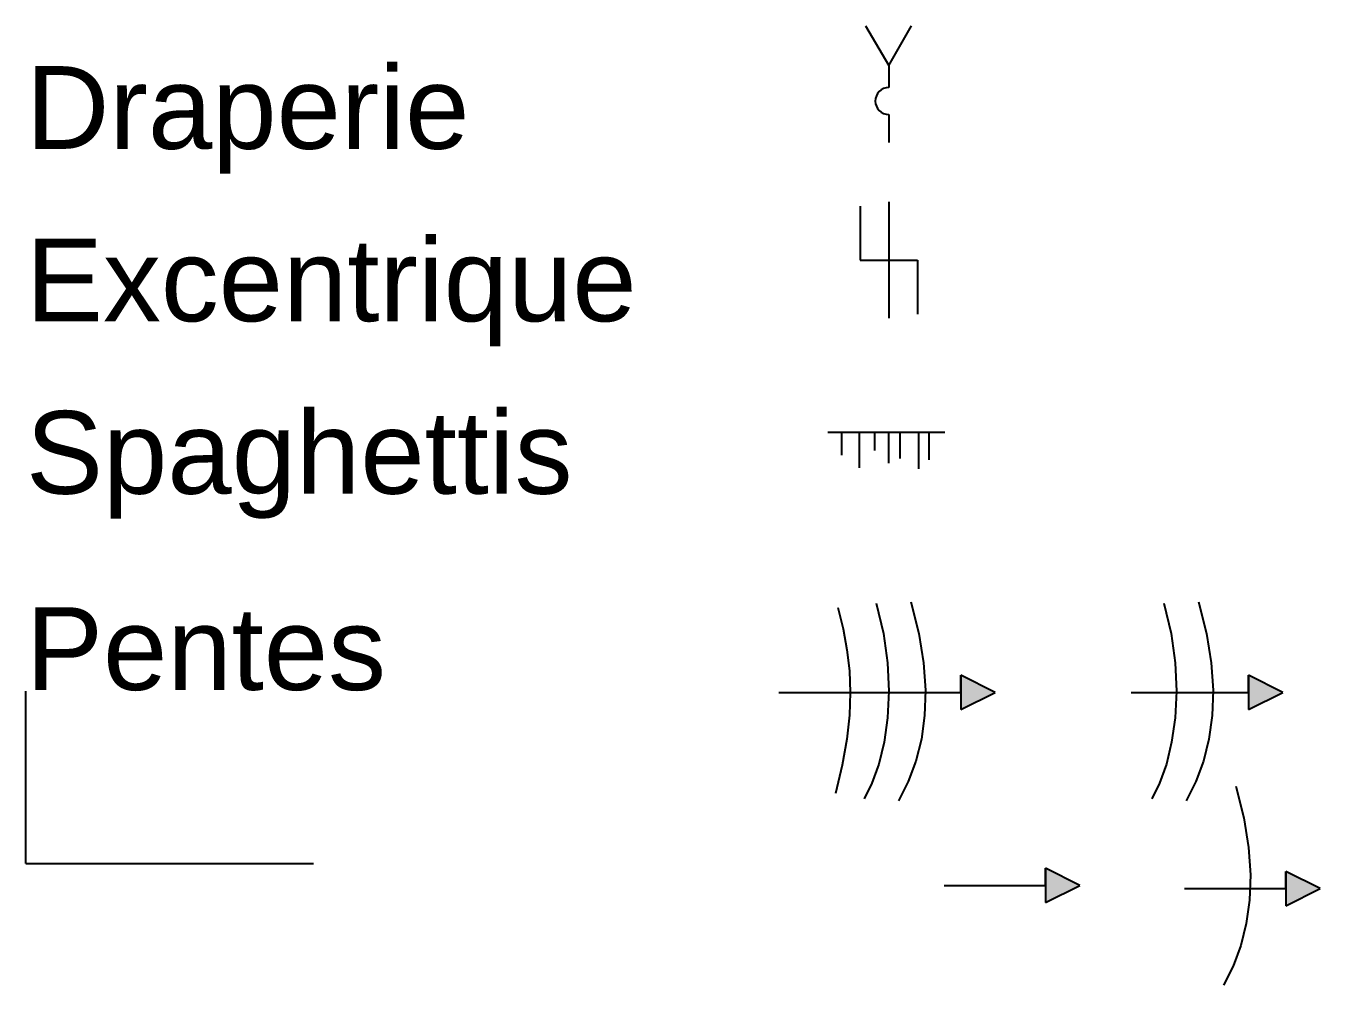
# Model space of a CAD drawing. Header units: metres. Extents: x -1178 to 131, y -250 to 398.
# Drawn here: x -786.4 to -741.41, y -27.64 to 5.74 of the extents above; entities that cross this region are included whole.
import ezdxf

# ---------------------------------------------------------------- set-up
doc = ezdxf.new("R2010")
doc.units = ezdxf.units.M
doc.header["$MEASUREMENT"] = 0
for name, color, linetype in [("Blocs - Courant d'air", 204, 'Continuous'), ('Blocs - Echelle', 250, 'Continuous'), ('Blocs - Pentes', 36, 'Continuous'), ('Topo Dessin - Spéléothèmes', 26, 'Continuous')]:
    doc.layers.add(name, color=color, linetype=linetype)

# ---------------------------------------------------------------- blocks, each defined once
blk = doc.blocks.new('*U63')
at = {"layer": 'Topo Dessin - Spéléothèmes'}
for p, q in [((-0.805, 2.147), (0, 0.766)), ((0, 0.766), (0.794, 2.147)), ((0, 0.776), (0, 0)), ((0, -0.937), (-0.001, -1.916))]:
    blk.add_line(p, q, dxfattribs=at)
blk.add_arc((0, -0.469), 0.469, 90, 270, dxfattribs=at)
blk = doc.blocks.new('*U58')
at = {"layer": 'Topo Dessin - Spéléothèmes'}
for p, q in [((-0.999, 1.88), (-0.999, 0.001)), ((0, 2.026), (0, -2.026)), ((-0.999, 0.001), (0.999, -0.001)), ((0.999, -0.001), (0.999, -1.88))]:
    blk.add_line(p, q, dxfattribs=at)
blk = doc.blocks.new('*U59')
at = {"layer": 'Topo Dessin - Spéléothèmes'}
for p, q in [((-2.12, 0.014), (1.946, 0.014)), ((-1.632, -0.794), (-1.632, 0.014)), ((-1.014, -1.224), (-1.014, 0.014)), ((-0.486, -0.623), (-0.486, 0.014)), ((0, -1.069), (0, 0.014)), ((0.397, -0.904), (0.397, 0.014)), ((1.049, -1.268), (1.049, 0.014)), ((1.401, -0.948), (1.401, 0.014))]:
    blk.add_line(p, q, dxfattribs=at)
blk = doc.blocks.new('Pente 003')
at = {"layer": 'Blocs - Pentes'}
h = blk.add_hatch(color=256, dxfattribs=at)
h.dxf.hatch_style = 1
h.paths.add_polyline_path([(2.508, -0.639), (3.699, -0.043), (2.508, 0.552)])
for p, q in [((2.508, -0.043), (2.508, 0.552)), ((2.508, 0.552), (2.508, -0.639)), ((3.699, -0.043), (2.508, 0.552)), ((-3.818, -0.043), (2.508, -0.043)), ((2.508, -0.639), (3.699, -0.043))]:
    blk.add_line(p, q, dxfattribs=at)
for points in [[(-1.768, 2.911), (-1.59, 2.168), (-1.455, 1.438), (-1.37, 0.704), (-1.339, -0.05), (-1.367, -0.837), (-1.458, -1.675), (-1.618, -2.579), (-1.851, -3.564)], [(-0.44, 3.062), (-0.185, 2.007), (-0.043, 0.982), (0, 0), (-0.045, -0.924), (-0.166, -1.774), (-0.35, -2.538), (-0.585, -3.199), (-0.859, -3.743)], [(0.77, 3.107), (1.044, 2.006), (1.21, 0.983), (1.275, 0.032), (1.247, -0.85), (1.132, -1.671), (0.939, -2.434), (0.673, -3.145), (0.343, -3.81)]]:
    blk.add_lwpolyline(points, dxfattribs=at)
blk = doc.blocks.new('Pente 002')
at = {"layer": 'Blocs - Pentes'}
h = blk.add_hatch(color=256, dxfattribs=at)
h.dxf.hatch_style = 1
h.paths.add_polyline_path([(2.508, -0.639), (3.699, -0.043), (2.508, 0.552)])
for p, q in [((2.508, -0.043), (2.508, 0.552)), ((2.508, 0.552), (2.508, -0.639)), ((3.699, -0.043), (2.508, 0.552)), ((-1.569, -0.043), (2.508, -0.043)), ((2.508, -0.639), (3.699, -0.043))]:
    blk.add_line(p, q, dxfattribs=at)
for points in [[(-0.44, 3.062), (-0.185, 2.007), (-0.043, 0.982), (0, 0), (-0.045, -0.924), (-0.166, -1.774), (-0.35, -2.538), (-0.585, -3.199), (-0.859, -3.743)], [(0.77, 3.107), (1.044, 2.006), (1.21, 0.983), (1.275, 0.032), (1.247, -0.85), (1.132, -1.671), (0.939, -2.434), (0.673, -3.145), (0.343, -3.81)]]:
    blk.add_lwpolyline(points, dxfattribs=at)
blk = doc.blocks.new('*U139')
at = {"layer": 'Blocs - Pentes'}
h = blk.add_hatch(color=256, dxfattribs=at)
h.dxf.hatch_style = 1
h.paths.add_polyline_path([(1.248, -0.605), (2.439, -0.009), (1.248, 0.586)])
for p, q in [((1.248, -0.009), (1.248, 0.586)), ((1.248, 0.586), (1.248, -0.605)), ((2.439, -0.009), (1.248, 0.586)), ((-2.28, -0.009), (1.248, -0.009)), ((1.248, -0.605), (2.439, -0.009))]:
    blk.add_line(p, q, dxfattribs=at)
blk.add_lwpolyline([(-0.491, 3.551), (-0.217, 2.45), (-0.05, 1.427), (0.015, 0.477), (-0.013, -0.406), (-0.128, -1.227), (-0.321, -1.99), (-0.587, -2.701), (-0.917, -3.366)], dxfattribs=at)
blk = doc.blocks.new('Pente 000')
at = {"layer": 'Blocs - Pentes'}
h = blk.add_hatch(color=256, dxfattribs=at)
h.dxf.hatch_style = 1
h.paths.add_polyline_path([(1.248, -0.605), (2.439, -0.009), (1.248, 0.586)])
for p, q in [((1.248, -0.009), (1.248, 0.586)), ((1.248, 0.586), (1.248, -0.605)), ((2.439, -0.009), (1.248, 0.586)), ((-2.28, -0.009), (1.248, -0.009)), ((1.248, -0.605), (2.439, -0.009))]:
    blk.add_line(p, q, dxfattribs=at)

msp = doc.modelspace()

# ---------------------------------------------------------------- linework, layer by layer
at = {"layer": 'Blocs - Echelle'}
for q in [(-786.404, -17.411), (-776.404, -23.411)]:
    msp.add_line((-786.404, -23.411), q, dxfattribs=at)

# ---------------------------------------------------------------- block references
at = {"layer": "Blocs - Courant d'air", "color": 255}
msp.add_blockref('Pente 000', (-752.203, -24.159), dxfattribs=at)
at = {"layer": 'Blocs - Echelle'}
for name, p in [('*U63', (-756.404, 3.589)), ('*U58', (-756.404, -2.411)), ('*U59', (-756.404, -8.411))]:
    msp.add_blockref(name, p, dxfattribs=at)
at = {"layer": 'Blocs - Pentes'}
for name, p in [('Pente 003', (-756.404, -17.411)), ('Pente 002', (-746.404, -17.411)), ('*U139', (-743.847, -24.272))]:
    msp.add_blockref(name, p, dxfattribs=at)

# ---------------------------------------------------------------- texts
at = {"layer": 'Blocs - Echelle', "char_height": 2.87867, "attachment_point": 7}
for s, insert in [('\\fArial|b0|i0|c0|p34;\\W1;Draperie', (-786.404, 0.589)), ('\\fArial|b0|i0|c0|p34;\\W1;Excentrique', (-786.404, -5.411)), ('\\fArial|b0|i0|c0|p34;\\W1;Spaghettis', (-786.404, -11.411)), ('{\\fArial|b0|i0|c0|p34;Pentes}', (-786.404, -17.411))]:
    msp.add_mtext(s, dxfattribs=dict(at, insert=insert))

doc.saveas('drawing.dxf')
